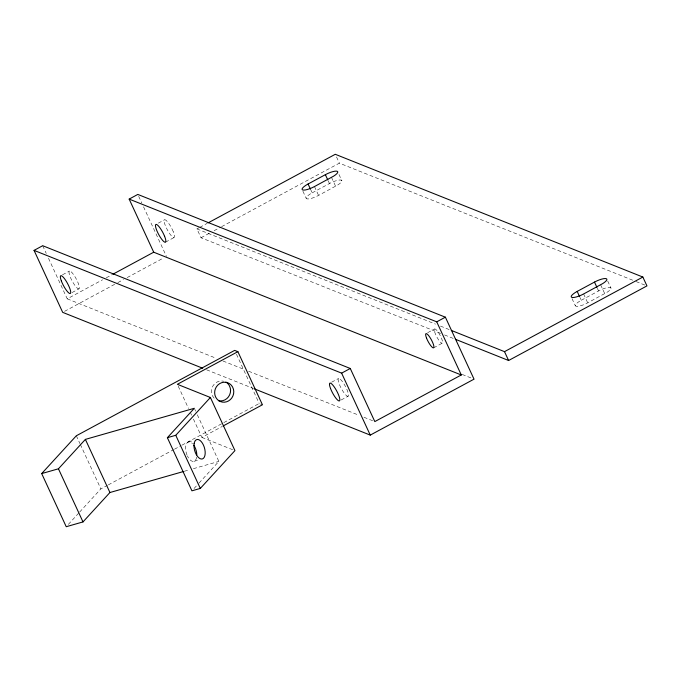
<?xml version="1.0" encoding="UTF-8"?>
<svg xmlns="http://www.w3.org/2000/svg" width="681" height="681" viewBox="0 0 681 681"><rect width="100%" height="100%" fill="white"/><g stroke="black" fill="none" stroke-linecap="round" stroke-linejoin="round"><path stroke-width="0.51" stroke-dasharray="3.4 2.55" d="M68.355 524.396L78.962 512.819M79.668 512.044L100.873 488.898L107.394 485.383M194.051 488.49L198.307 483.85M199.014 483.076L218.865 461.403L196.102 412.15M62.499 274.801L69.411 271.064M158.35 223.13L164.402 219.869M72.058 292.566L78.97 288.829A10.087 2.29 61.7 0 0 73.565 274.596A10.087 2.29 61.7 0 0 70.041 276.426A10.087 2.29 61.7 0 0 78.97 288.829M165.568 242.113L174.208 237.456M48.496 258.269L67.24 298.84L102.576 279.789M106.296 277.78L111.871 274.775M440.581 333.358L201.031 237.754L196.937 228.901L198.809 227.888M199.746 227.386L207.22 223.351M64.559 311.345L116.902 283.117M117.839 282.615L123.448 279.593M127.185 277.576L163.644 257.912M201.031 237.754L209.442 233.217M214.115 230.697L220.661 227.165M221.597 226.662L339.376 163.151L635.118 281.176M312.162 192.851L329.732 183.385A10.087 2.579 -24.8 0 1 340.347 179.98L341.402 180.184A10.087 2.579 -24.8 0 1 337.75 184.985L318.572 195.413A10.087 2.579 -24.8 0 1 306.722 198.792A10.087 2.579 -24.8 0 1 312.162 192.851L310.936 190.195M108.322 484.881L173.544 449.707M174.472 449.205L180.993 445.689M181.929 445.187L222.908 423.088M223.836 422.586L259.223 403.501L262.423 404.778M193.421 419.07L201.899 437.423L222.389 426.374M331.621 382.203L338.542 378.474M427.685 332.686L434.606 328.957M433.61 347.846L442.258 343.181A8.078 1.839 61.7 0 0 437.926 331.783A8.078 1.839 61.7 0 0 435.108 333.247A8.078 1.839 61.7 0 0 442.258 343.181M341.181 399.968L348.102 396.24A10.087 2.29 61.7 0 0 342.696 382.007A10.087 2.29 61.7 0 0 339.164 383.829A10.087 2.29 61.7 0 0 348.102 396.24M581.293 300.261L598.854 290.787A10.087 2.579 -24.8 0 1 609.478 287.382L610.534 287.595A10.087 2.579 -24.8 0 1 606.882 292.396L587.694 302.824A10.087 2.579 -24.8 0 1 575.845 306.203A10.087 2.579 -24.8 0 1 581.293 300.261L580.059 297.606M188.245 442.012L192.902 440.684M194.153 461.284L198.809 459.956M184.253 471.286L189.344 469.839M193.413 468.673L218.865 461.403M636.105 281.576L645.963 285.509M196.937 228.901L435.508 324.113M440.437 326.08L449.307 329.621M444.531 334.933L453.401 338.474M462.186 374.431L474.019 379.155M67.24 298.84L216.098 358.249M223.002 361.007L244.692 369.655M248.633 371.23L359.04 415.299M363.969 417.266L372.847 420.807M206.615 369.8L252.949 388.289M201.899 437.423L234.945 450.609M607.716 281.04L610.993 288.123M600.625 284.786L604.719 293.639M597.356 288.284L598.582 290.94M583.608 293.971L587.694 302.824M572.04 298.636L575.309 305.718M336.516 156.953L339.376 163.151M339.002 174.515L341.862 180.712M331.494 177.383L335.588 186.236M328.233 180.874L329.459 183.529M314.477 186.56L318.572 195.413M302.917 191.225L306.186 198.307M236.46 354.248L259.223 403.501M138.686 196.332L141.776 203.006M143.538 206.82L166.445 256.405M194.766 409.247L195.66 411.179M178.243 386.229L188.509 408.447M190.74 413.273L191.633 415.206M42.699 245.713L46.265 253.443M76.323 435.772L79.898 443.501M80.341 444.463L100.873 488.898M196.664 457.215A10.087 5.082 74.1 0 1 187.352 455.853M187.011 455.061A10.087 5.082 74.1 0 1 186.373 443.918A10.087 5.082 74.1 0 1 192.485 443.586M214.123 398.172A10.087 9.483 -68.2 0 1 212.812 386.136A10.087 9.483 -68.2 0 1 223.657 381.207M173.238 231.634L172.225 229.344A10.087 2.29 61.7 0 0 165.423 219.903A10.087 2.29 61.7 0 0 165.372 225.692L166.385 227.973A10.087 2.29 61.7 0 0 173.178 237.414A10.087 2.29 61.7 0 0 173.238 231.634"/><path stroke-width="1.02" d="M183.232 471.584L109.93 492.516L82.997 521.918L66.236 526.711L41.686 473.584L76.323 435.772L234.673 350.383L237.882 351.66L262.423 404.778L223.317 425.872M41.686 473.584L58.447 468.8L85.389 439.39L194.323 408.285L167.381 437.687L191.923 490.814L200.308 488.422L234.945 450.609L210.395 397.491L177.358 384.297L237.882 351.66M167.381 437.687L175.758 435.295L210.395 397.491M202.674 368.225L62.686 312.358L34.05 250.378L42.699 245.713L350.272 368.472L374.814 421.59L461.284 374.967L436.734 321.841L129.16 199.09L137.809 194.425L445.383 317.184L474.019 379.155L370.26 435.108L253.936 388.681M112.799 274.273L153.71 252.208L461.284 374.967M208.156 222.849L335.282 154.289L642.855 277.048L646.95 285.901L508.605 360.504L455.368 339.257M308.076 183.998L325.637 174.532A10.087 2.579 -24.8 0 1 336.261 171.118L337.316 171.331A10.087 2.579 -24.8 0 1 333.664 176.132L314.477 186.56A10.087 2.579 -24.8 0 1 302.628 189.939A10.087 2.579 -24.8 0 1 308.076 183.998L310.527 189.309M34.05 250.378L341.624 373.137L350.272 368.472M436.734 321.841L445.383 317.184M577.199 291.408L594.768 281.934A10.087 2.579 -24.8 0 1 605.383 278.529L606.439 278.742A10.087 2.579 -24.8 0 1 602.787 283.543L583.608 293.971A10.087 2.579 -24.8 0 1 571.759 297.35A10.087 2.579 -24.8 0 1 577.199 291.408L579.65 296.72M451.282 330.404L504.51 351.651L642.855 277.048M594.496 282.087L596.948 287.399M504.51 351.651L508.605 360.504M325.365 174.676L327.825 179.988M341.624 373.137L370.26 435.108M129.16 199.09L153.71 252.208M175.758 435.295L200.308 488.422M85.389 439.39L109.93 492.516M58.447 468.8L82.997 521.918M193.855 445.297A10.087 5.082 74.1 0 1 196.818 454.942M225.947 382.143A10.087 9.483 -68.2 0 1 229.378 385.718L230.297 388.11A10.087 9.483 -68.2 0 1 218.363 400.658M164.598 236.29L163.585 234.009A10.087 2.29 61.7 0 0 156.783 224.568A10.087 2.29 61.7 0 0 156.724 230.357L157.737 232.638A10.087 2.29 61.7 0 0 164.538 242.078A10.087 2.29 61.7 0 0 164.598 236.29M233.498 389.387L232.587 386.995A10.087 9.483 -68.2 0 0 216.481 386.672A10.087 9.483 -68.2 0 0 222.381 402.105A10.087 9.483 -68.2 0 0 233.498 389.387M194.111 443.689A10.087 5.082 74.1 0 0 201.201 459.02A10.087 5.082 74.1 0 0 203.432 445.051A10.087 5.082 74.1 0 0 194.111 443.689M426.459 337.912A8.078 1.839 61.7 0 0 433.61 347.846A8.078 1.839 61.7 0 0 429.285 336.44A8.078 1.839 61.7 0 0 426.459 337.912M61.392 281.083A10.087 2.29 61.7 0 0 70.33 293.494A10.087 2.29 61.7 0 0 64.916 279.253A10.087 2.29 61.7 0 0 61.392 281.083M330.523 388.493A10.087 2.29 61.7 0 0 339.453 400.905A10.087 2.29 61.7 0 0 334.048 386.663A10.087 2.29 61.7 0 0 330.523 388.493"/></g></svg>
